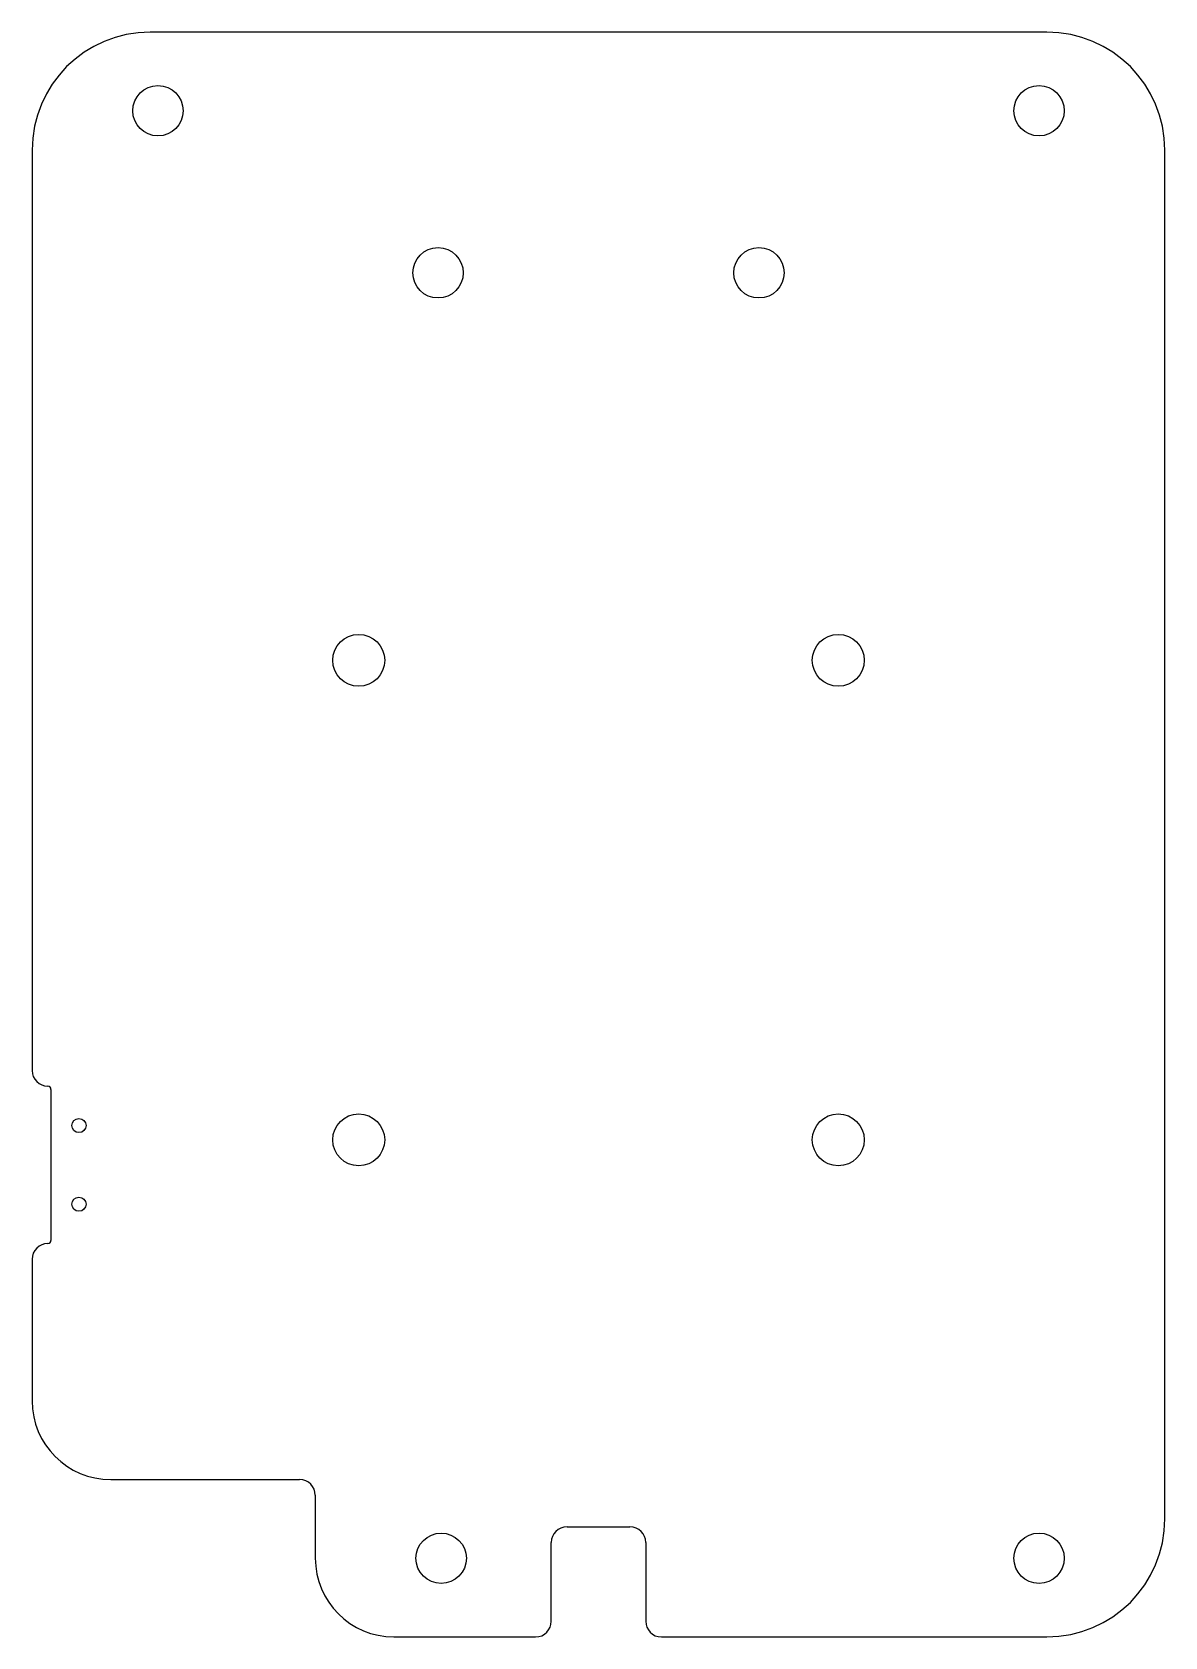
# Model space of a CAD drawing. Extents: x -36 to 36, y -10 to 92.
import ezdxf

# ---------------------------------------------------------------- set-up
doc = ezdxf.new("R2010")
doc.units = 0
doc.layers.add('20', color=7, linetype='CONTINUOUS')

msp = doc.modelspace()

# ---------------------------------------------------------------- linework, layer by layer
at = {"layer": '20'}
for p, q in [((28.5, 92), (-28.5, 92)), ((-36, 84.5), (-36, 26)), ((36, -2.5), (36, 84.5)), ((-34.8, 24.8), (-34.8, 15.2)), ((-36, 14), (-36, 5)), ((-31, 0), (-19, 0)), ((-18, -1), (-18, -5)), ((-2, -3), (2, -3)), ((-3, -9), (-3, -4)), ((3, -4), (3, -9)), ((-13, -10), (-4, -10)), ((4, -10), (28.5, -10))]:
    msp.add_line(p, q, dxfattribs=at)
for centre, radius in [((-28, 87), 1.6), ((28, 87), 1.6), ((-10.2, 76.7), 1.6), ((10.2, 76.7), 1.6), ((-15.24, 52.07), 1.65), ((15.24, 52.07), 1.65), ((-33.02, 22.5), 0.45), ((-15.24, 21.59), 1.65), ((15.24, 21.59), 1.65), ((-33.02, 17.5), 0.45), ((-10, -5), 1.6), ((28, -5), 1.6)]:
    msp.add_circle(centre, radius, dxfattribs=at)
for centre, radius, start, end in [((-28.5, 84.5), 7.5, 90, 180), ((28.5, 84.5), 7.5, 0, 90), ((-35, 26), 1, 180, 270), ((-35, 24.8), 0.2, 0, 90), ((-35, 14), 1, 90, 180), ((-35, 15.2), 0.2, 270, 0), ((-31, 5), 5, 180, 270), ((-19, -1), 1, 0, 90), ((-2, -4), 1, 90, 180), ((2, -4), 1, 0, 90), ((28.5, -2.5), 7.5, 270, 0), ((-13, -5), 5, 180, 270), ((-4, -9), 1, 270, 0), ((4, -9), 1, 180, 270)]:
    msp.add_arc(centre, radius, start, end, dxfattribs=at)

doc.saveas('drawing.dxf')
